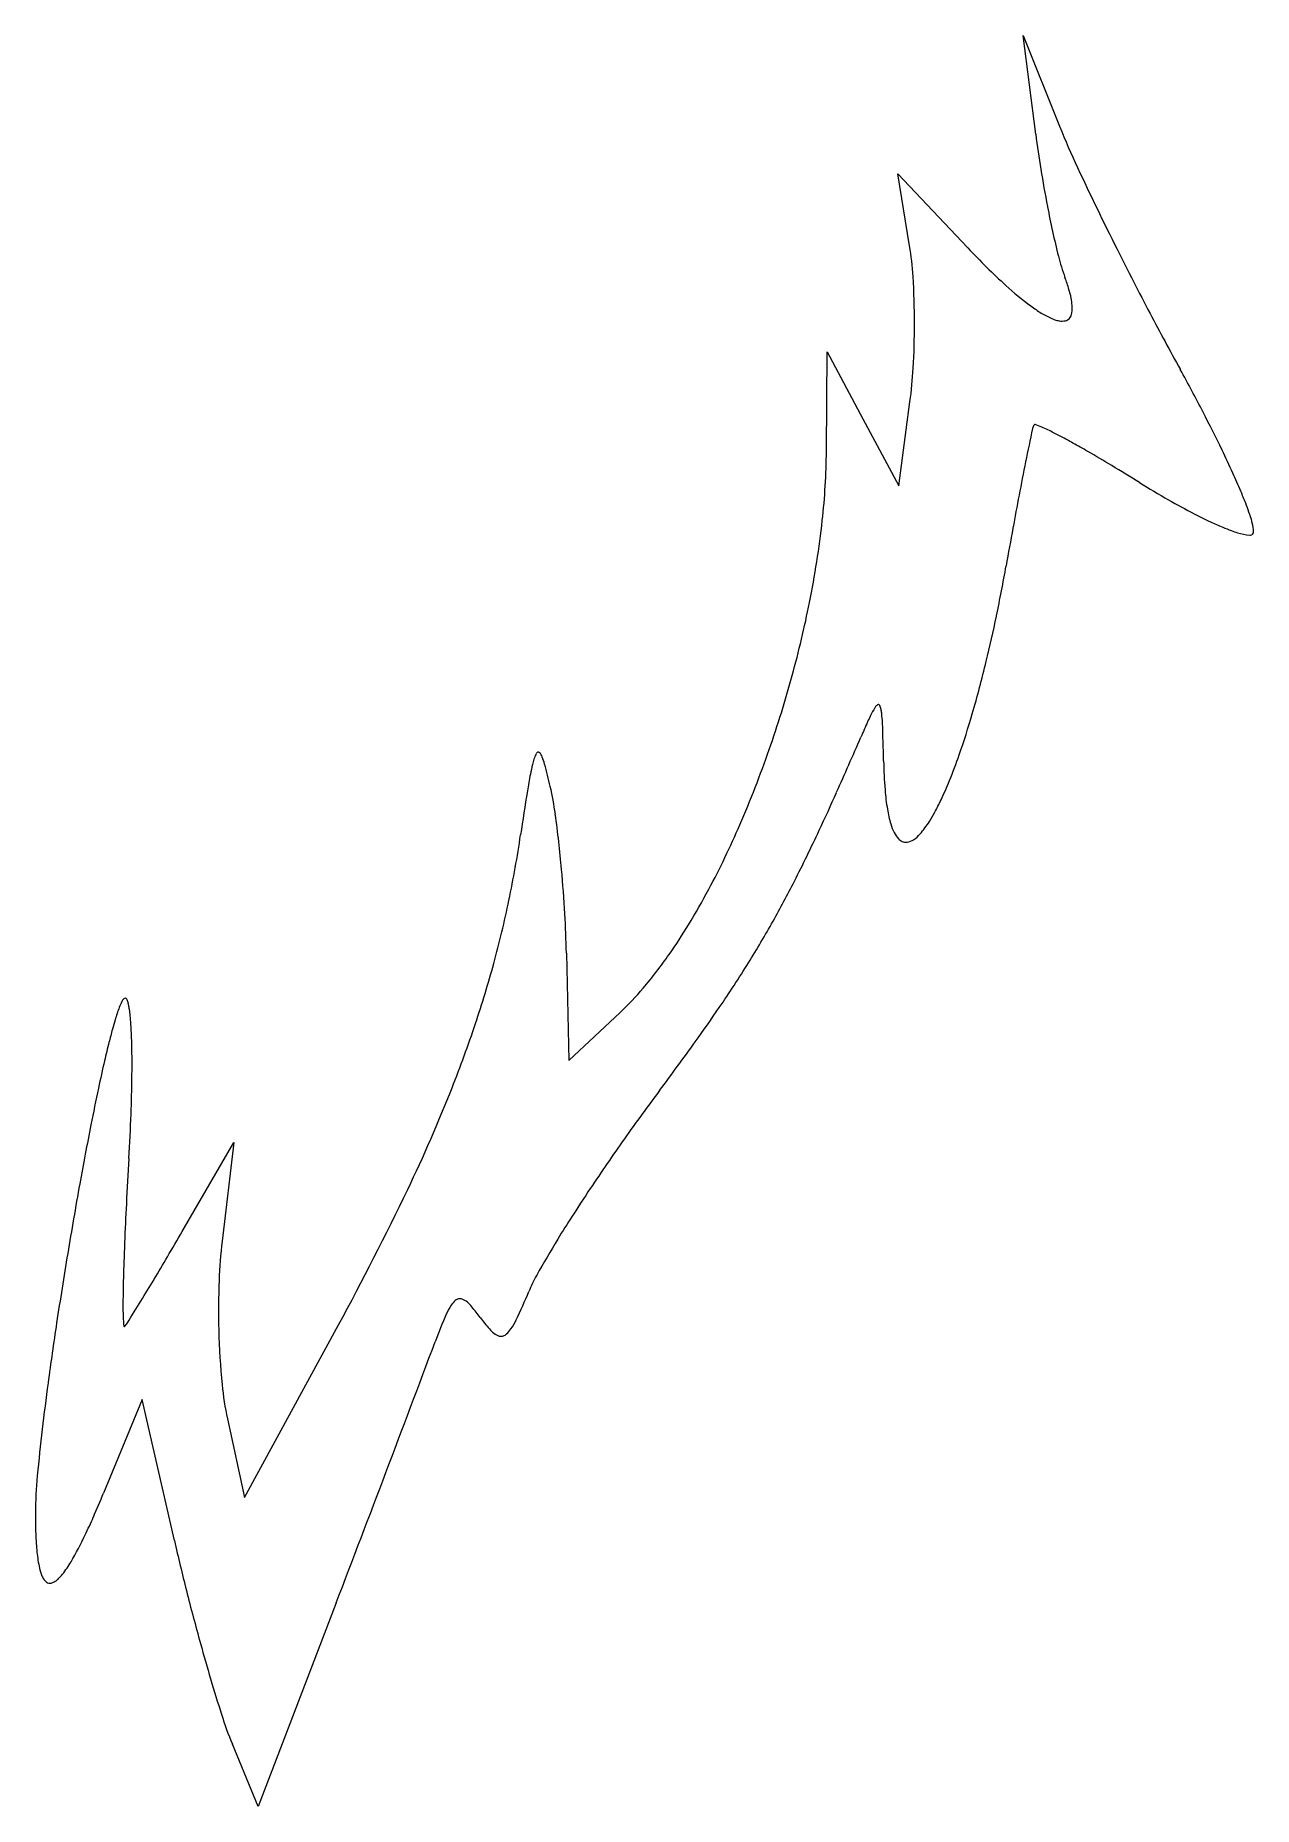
# Model space of a CAD drawing. Header units: millimetres. Extents: x 12.7 to 72.8, y -140.4 to -53.1.
import ezdxf

# ---------------------------------------------------------------- set-up
doc = ezdxf.new("R2010")
doc.units = ezdxf.units.MM
doc.layers.add('8', color=136, linetype='Continuous', lineweight=0, true_color=0x008080)

msp = doc.modelspace()

# ---------------------------------------------------------------- linework, layer by layer
at = {"layer": '8'}
for p, q in [((62.006, -57.936), (61.382, -53.063)), ((61.382, -53.063), (63.184, -57.542)), ((55.787, -63.433), (55.212, -59.885)), ((55.212, -59.885), (58.66, -63.539)), ((51.686, -73.566), (51.727, -68.655)), ((51.727, -68.655), (53.488, -71.961)), ((55.249, -75.267), (55.805, -71.124)), ((53.488, -71.961), (55.249, -75.267)), ((38.861, -98.304), (38.977, -103.59)), ((38.977, -103.59), (41.509, -101.227)), ((19.918, -112.02), (22.461, -107.635)), ((22.461, -107.635), (21.884, -112.508)), ((22.978, -125.145), (27.622, -116.627)), ((17.943, -120.304), (16.035, -124.929)), ((19.529, -127.267), (17.943, -120.304)), ((22.142, -121.263), (22.978, -125.145)), ((27.504, -130.341), (23.662, -140.378)), ((22.389, -137.304), (22.388, -137.304)), ((23.662, -140.378), (22.389, -137.304))]:
    msp.add_line(p, q, dxfattribs=at)
for centre, radius, start, end in [((100.587, -42.488), 40.318, 201.92303, 205.07611), ((114.052, -51.262), 52.472, 187.30704, 189.20994), ((122.152, -49.948), 60.678, 189.20994, 190.97948), ((212.482, 9.87), 163.858, 205.07611, 206.64001), ((111.135, -52.086), 49.455, 190.97948, 193.87687), ((40.294, -65.936), 15.694, 3.60486, 9.17724), ((86.253, -37.502), 37.938, 223.33802, 227.32173), ((237.863, 22.603), 192.253, 206.64001, 207.70062), ((72.461, -61.64), 9.618, 193.87687, 200.44973), ((19.459, -67.248), 36.57, 359.95523, 3.60486), ((69.876, -55.263), 13.779, 227.32173, 233.93432), ((54.597, -68.301), 9.447, 16.69822, 20.44868), ((59.087, -66.954), 4.76, 11.41357, 16.69822), ((61.336, -66.5), 2.465, 354.46784, 11.41357), ((66.743, -59.566), 8.456, 233.93432, 238.16674), ((64.432, -63.288), 4.075, 238.16674, 244.26503), ((63.882, -64.428), 2.809, 244.26503, 250.60056), ((63.407, -65.777), 1.379, 250.60056, 259.64914), ((63.302, -66.351), 0.795, 259.64914, 282.11155), ((63.392, -66.769), 0.368, 282.11155, 315.3708), ((63.314, -66.692), 0.478, 315.3708, 354.46784), ((200.973, 3.234), 150.587, 207.70062, 208.89901), ((17.841, -67.247), 38.188, 356.67106, 359.95523), ((33.852, -68.178), 22.15, 352.35841, 356.67106), ((-13.1, -114.937), 93.936, 27.44407, 28.89963), ((210.965, -104.231), 152.468, 167.96643, 169.22399), ((62.315, -72.544), 0.479, 145.37588, 167.96643), ((61.966, -72.303), 0.0539, 70.8971, 145.38443), ((60.079, -77.752), 5.821, 64.2179, 70.8971), ((7.062, -104.466), 71.217, 25.77236, 27.44407), ((56.699, -84.749), 13.591, 62.90049, 64.2179), ((51.168, -95.557), 25.733, 61.94307, 62.90049), ((46.825, -103.707), 34.967, 60.88778, 61.94307), ((34.726, -125.433), 59.835, 60.08106, 60.88778), ((18.602, -73.291), 33.085, 353.60387, 359.52354), ((26.819, -139.174), 75.688, 59.03628, 60.08106), ((20.38, -98.036), 56.427, 24.48952, 25.77236), ((13.578, -161.241), 101.423, 58.13373, 59.03628), ((41.705, -88.322), 32.995, 22.81188, 24.48952), ((307.146, -122.537), 250.375, 169.22399, 169.60282), ((90.213, -37.96), 43.736, 238.13374, 240.31282), ((84.992, -47.118), 33.194, 240.31282, 242.81412), ((49.769, -84.93), 24.246, 21.28705, 22.81188), ((81.818, -53.298), 26.247, 242.81412, 244.74041), ((60.466, -80.762), 12.766, 19.18552, 21.28705), ((63.921, -79.56), 9.108, 17.13957, 19.18552), ((4.271, -71.685), 47.506, 348.66441, 353.60387), ((380.067, -135.917), 324.514, 169.60282, 169.93558), ((77.125, -63.244), 15.249, 244.74041, 247.2677), ((75.544, -67.018), 11.158, 247.2677, 249.58197), ((73.685, -72.011), 5.829, 249.58197, 252.78405), ((72.775, -74.949), 2.754, 252.78405, 265.49421), ((72.574, -77.502), 0.192, 265.49421, 314.99991), ((68.237, -78.229), 4.591, 14.2579, 17.13957), ((70.619, -77.624), 2.134, 2.43657, 14.2579), ((72.611, -77.539), 0.14, 314.99667, 2.43657), ((-23.536, -64.282), 85.397, 348.24208, 349.9353), ((-1.055, -70.617), 52.938, 344.66321, 348.66441), ((-8.795, -67.351), 70.34, 346.37641, 348.24208), ((-4.519, -69.667), 56.53, 340.79127, 344.66321), ((0.4, -69.579), 60.879, 343.86069, 346.37641), ((58.284, -88.75), 4.921, 148.91621, 153.98268), ((54.567, -86.509), 0.581, 134.13462, 148.91621), ((54.277, -86.21), 0.164, 103.10382, 134.13462), ((54.253, -86.107), 0.0588, 50.06211, 103.10382), ((54.212, -86.157), 0.123, 27.60228, 50.06211), ((53.865, -86.338), 0.514, 16.67586, 27.60228), ((53.408, -86.475), 0.991, 10.49048, 16.67586), ((51.453, -86.837), 2.98, 6.92376, 10.49048), ((109.947, -112.14), 61.635, 155.82861, 156.59625), ((63.441, -91.267), 10.66, 153.98268, 155.82861), ((48.49, -87.197), 5.965, 2.26685, 6.92376), ((-33.186, -90.43), 87.704, 1.0527, 2.26685), ((21.904, -75.802), 38.492, 340.69674, 343.86069), ((-172.174, 9.972), 245.779, 335.90252, 336.59522), ((49.757, -91.981), 12.916, 166.69074, 168.85313), ((41.028, -89.916), 3.946, 162.77805, 166.69074), ((38.983, -89.282), 1.804, 153.88649, 162.77805), ((37.56, -88.585), 0.221, 128.26875, 153.88649), ((37.467, -88.467), 0.0703, 70.12603, 128.26875), ((37.43, -88.571), 0.181, 34.87511, 70.12603), ((37.132, -88.779), 0.544, 27.27382, 34.87511), ((36.346, -89.184), 1.429, 22.58549, 27.27382), ((34.967, -89.758), 2.922, 15.39092, 22.58549), ((10.202, -96.575), 28.608, 13.09313, 15.39092), ((-2.504, -70.369), 54.396, 336.59607, 340.79127), ((78.409, -88.38), 23.909, 181.0505, 184.512), ((30.289, -78.739), 29.608, 338.0604, 340.69674), ((60.868, -94.171), 24.24, 168.85313, 170.83563), ((41.721, -83.344), 17.284, 334.60962, 338.0604), ((200.293, -116.663), 165.468, 170.83563, 171.59439), ((23.63, -93.452), 14.822, 7.77487, 13.09495), ((-55.446, -42.237), 117.908, 334.90242, 335.90252), ((65.054, -89.434), 10.513, 184.512, 189.73328), ((45.494, -85.134), 13.107, 331.63679, 334.60962), ((-20.253, -99.444), 59.111, 5.11161, 7.77487), ((61.247, -90.087), 6.651, 189.73328, 196.16309), ((50.23, -87.691), 7.725, 327.76421, 331.63679), ((-18.117, -84.39), 55.313, 348.19888, 351.59469), ((8.14, -74.976), 42.798, 331.86617, 336.59607), ((-26.803, -55.653), 86.278, 333.0499, 334.90242), ((57.222, -91.254), 2.459, 196.16309, 206.74622), ((56.288, -91.724), 1.413, 206.74622, 221.63926), ((55.125, -91.41), 1.56, 303.36631, 319.08848), ((52.449, -89.091), 5.101, 319.08848, 327.76421), ((55.651, -92.29), 0.562, 221.63926, 245.36286), ((55.599, -92.404), 0.436, 245.36286, 278.82361), ((55.543, -92.044), 0.801, 278.82361, 303.36631), ((-30.404, -100.352), 69.303, 3.29847, 5.11161), ((13.659, -77.927), 36.539, 328.71038, 331.86617), ((0.609, -69.59), 55.527, 330.74065, 333.0499), ((-15.456, -84.946), 52.595, 344.7164, 348.19888), ((-15.407, -99.488), 54.281, 1.24973, 3.29847), ((21.417, -82.642), 27.461, 325.06998, 328.71038), ((4.043, -71.514), 51.591, 328.09283, 330.74065), ((25.332, -85.377), 22.685, 319.76102, 325.06998), ((-17.345, -84.43), 54.553, 341.46089, 344.7164), ((-5.709, -65.442), 63.079, 325.69827, 328.09283), ((31.94, -90.968), 14.029, 313.00855, 319.76102), ((26.981, -104.693), 10.832, 161.61522, 163.39788), ((22.097, -103.069), 5.684, 155.32161, 161.61522), ((17.352, -100.889), 0.463, 133.15045, 155.32161), ((17.101, -100.621), 0.0955, 93.72562, 133.15202), ((17.099, -100.595), 0.0695, 47.14564, 93.72562), ((17.036, -100.663), 0.162, 31.08839, 47.14564), ((16.741, -100.841), 0.507, 22.03771, 31.08839), ((16.408, -100.976), 0.866, 15.63635, 22.03771), ((15.12, -101.336), 2.204, 11.62522, 15.63635), ((13.957, -101.575), 3.391, 8.2128, 11.62522), ((9.899, -102.161), 7.491, 5.917, 8.2128), ((-20.063, -55.65), 80.455, 324.22548, 325.69827), ((44.43, -109.705), 28.987, 164.68289, 166.02014), ((36.578, -107.554), 20.845, 163.39788, 164.68289), ((6.508, -102.512), 10.9, 3.72755, 5.917), ((-4.428, -103.225), 21.859, 2.18151, 3.72755), ((-27.055, -81.173), 64.795, 338.47381, 341.46089), ((70.018, -116.075), 55.356, 166.02014, 166.98781), ((-12.93, -103.549), 30.367, 0.5552, 2.18151), ((-88.891, -6.056), 165.289, 323.19796, 324.22548), ((90.303, -120.762), 76.176, 166.98781, 168.02542), ((-36.722, -103.779), 54.161, 359.33744, 0.5552), ((-52.568, -103.596), 70.007, 357.83993, 359.33744), ((149.367, -133.29), 136.554, 168.02542, 168.80039), ((-38.073, -76.828), 76.639, 334.38678, 338.47381), ((130.937, -170.52), 109.252, 143.19801, 144.74263), ((-83.02, -102.448), 100.481, 356.58998, 357.83993), ((190.952, -141.523), 178.946, 168.80039, 169.75003), ((133.059, -172.021), 111.851, 144.74263, 146.26919), ((274.507, -123.753), 257.68, 176.58952, 177.0892), ((258.232, -153.689), 247.317, 169.75003, 170.55781), ((-98.787, -47.721), 143.969, 331.40514, 334.38678), ((119.926, -163.251), 96.059, 146.26919, 147.2394), ((204.106, -120.174), 187.188, 177.0892, 177.67546), ((93.552, -146.28), 64.697, 147.2394, 148.42161), ((164.127, -118.551), 147.176, 177.67546, 178.13485), ((-186.761, 7.848), 238.924, 329.53943, 329.88739), ((45.932, -115.357), 24.216, 173.24368, 177.81567), ((75.139, -134.962), 43.084, 148.42161, 151.16527), ((258.169, -153.679), 247.253, 170.55781, 171.36022), ((-144.558, -16.972), 189.963, 329.14918, 329.53943), ((102.486, -116.544), 85.503, 178.13485, 178.73758), ((44.483, -118.085), 8.089, 151.16527, 157.49974), ((79.856, -116.045), 62.867, 178.73758, 179.28667), ((-84.265, -52.987), 119.732, 327.94982, 329.14918), ((61.046, -115.933), 39.341, 177.81567, 181.40231), ((11.564, -104.45), 27.542, 334.32586, 337.50059), ((50.136, -115.675), 33.144, 179.28667, 180.0429), ((40.653, -115.682), 23.662, 180.0429, 180.77909), ((28.875, -115.842), 11.882, 180.77909, 181.81798), ((56.146, -126.206), 25.314, 156.46147, 159.8224), ((35.465, -117.197), 2.756, 146.26293, 156.46147), ((34.182, -116.34), 1.213, 131.23869, 146.26293), ((33.621, -115.701), 0.362, 103.56701, 131.23869), ((33.608, -115.644), 0.305, 69.08284, 103.56701), ((33.402, -116.182), 0.88, 49.00261, 69.08284), ((32.694, -116.997), 1.96, 40.11752, 49.00261), ((26.59, -122.14), 9.942, 36.17571, 40.11752), ((195.901, -144.218), 184.271, 171.36022, 172.28968), ((21.006, -116.092), 4.01, 181.81798, 188.68695), ((17.06, -116.695), 0.0181, 188.68695, 315.03695), ((16.336, -115.972), 1.042, 315.06526, 327.94982), ((58.657, -115.992), 36.952, 181.40231, 185.57099), ((41.882, -110.959), 9.002, 216.17424, 220.72974), ((36.321, -115.746), 1.664, 220.72974, 231.33737), ((34.884, -115.965), 1.513, 312.59108, 325.0276), ((33.488, -114.989), 3.217, 325.0276, 334.32586), ((-1582.296, 487.775), 1724.391, 338.994689, 339.451941), ((35.746, -116.465), 0.744, 231.33737, 254.76625), ((35.638, -116.863), 0.332, 254.76625, 290.15626), ((35.59, -116.734), 0.469, 290.15626, 312.59108), ((134.131, -135.855), 121.937, 172.28968, 174.45343), ((36.663, -118.137), 14.854, 185.57099, 192.14818), ((32.155, -125.952), 19.482, 174.45343, 179.86839), ((-34.289, -104.167), 54.439, 336.22783, 337.5805), ((39.377, -125.97), 26.703, 179.86415, 182.87591), ((-12.243, -113.878), 30.348, 334.41611, 336.22783), ((22.18, -126.834), 9.485, 182.87591, 187.9304), ((-2.194, -118.689), 19.207, 329.9519, 334.41611), ((122.27, -103.87), 105.371, 192.82943, 194.2024), ((17.659, -127.464), 4.92, 187.9304, 196.95383), ((10.313, -125.924), 4.758, 320.97576, 329.9519), ((13.88, -128.616), 0.969, 196.95383, 217.37449), ((13.51, -128.899), 0.503, 217.37449, 235.47188), ((13.161, -128.521), 0.895, 299.54728, 312.96711), ((12.063, -127.341), 2.507, 312.96711, 320.97576), ((13.387, -129.077), 0.287, 235.47188, 259.51644), ((13.389, -129.069), 0.295, 259.51644, 282.59341), ((13.334, -128.827), 0.543, 282.59341, 299.54728), ((137.489, -100.018), 121.07, 194.2024, 195.48326), ((115.575, -106.088), 98.331, 195.48326, 197.60286), ((39.414, -130.252), 18.428, 197.60286, 202.50028)]:
    msp.add_arc(centre, radius, start, end, dxfattribs=at)

doc.saveas('drawing.dxf')
